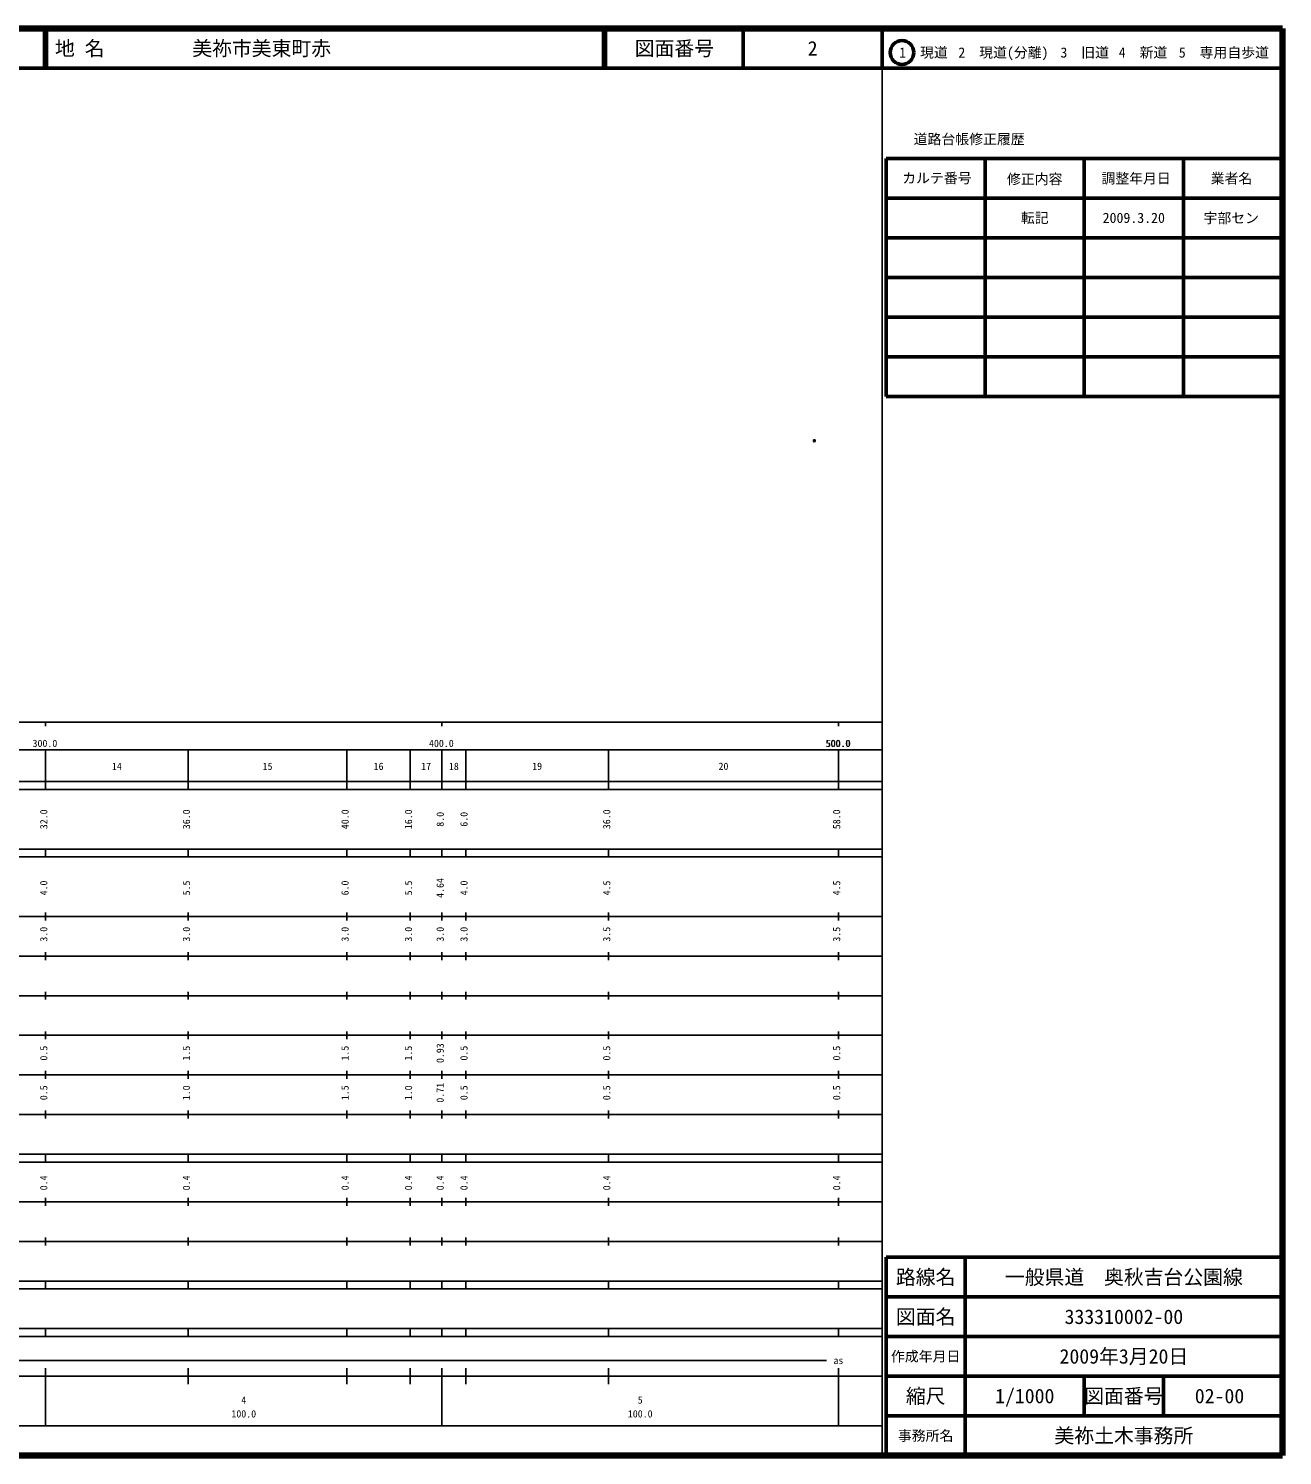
# Model space of a CAD drawing. Units: millimetres on the paper. Extents: x 40 to 680, y 20 to 380.
# Drawn here: x 363.7 to 680, y 20 to 380 of the extents above; entities that cross this region are included whole.
import ezdxf
from ezdxf.enums import TextEntityAlignment as Align

# ---------------------------------------------------------------- set-up
doc = ezdxf.new("R2010")
doc.units = ezdxf.units.MM
doc.header["$PDMODE"] = 32
doc.header["$PDSIZE"] = 0.5
doc.layers.add('M-OTRS', color=6, linetype='Continuous')
doc.layers.add('M-TTL-TXT', color=7, linetype='Continuous')
for name, color, linetype, lineweight in [('M-TTL', 2, 'Continuous', 140), ('M-TTL-BAND', 7, 'Continuous', 25), ('M-TTL-FRAM', 2, 'Continuous', 50), ('M-TTL-LINE', 7, 'Continuous', 50)]:
    doc.layers.add(name, color=color, linetype=linetype, lineweight=lineweight)
doc.styles.add('ＭＳ ゴシック', font='')
doc.styles.get('ＭＳ ゴシック').set_extended_font_data('MS Gothic')

msp = doc.modelspace()

# ---------------------------------------------------------------- linework, layer by layer
at = {"layer": 'M-OTRS'}
msp.add_point((561.918, 276.017), dxfattribs=at)
at = {"layer": 'M-TTL'}
for p, q in [((680, 380), (40, 380)), ((680, 20), (680, 380)), ((40, 20), (680, 20))]:
    msp.add_line(p, q, dxfattribs=at)
at = {"layer": 'M-TTL-BAND'}
for p, q in [((579, 20), (579, 370)), ((40, 205), (579, 205)), ((368, 205), (368, 204)), ((468, 205), (468, 204)), ((568, 205), (568, 204)), ((68, 198), (579, 198)), ((368, 188), (368, 198)), ((404, 188), (404, 198)), ((444, 188), (444, 198)), ((460, 188), (460, 198)), ((468, 188), (468, 198)), ((474, 188), (474, 198)), ((510, 188), (510, 198)), ((568, 188), (568, 198)), ((40, 190), (579, 190)), ((40, 188), (579, 188)), ((40, 173), (579, 173)), ((368, 171), (368, 173)), ((404, 171), (404, 173)), ((444, 171), (444, 173)), ((460, 171), (460, 173)), ((468, 171), (468, 173)), ((474, 171), (474, 173)), ((510, 171), (510, 173)), ((568, 171), (568, 173)), ((40, 171), (579, 171)), ((40, 156), (579, 156)), ((368, 155), (368, 157)), ((404, 155), (404, 157)), ((444, 155), (444, 157)), ((460, 155), (460, 157)), ((468, 155), (468, 157)), ((474, 155), (474, 157)), ((510, 155), (510, 157)), ((568, 155), (568, 157)), ((46, 146), (579, 146)), ((368, 145), (368, 147)), ((404, 145), (404, 147)), ((444, 145), (444, 147)), ((460, 145), (460, 147)), ((468, 145), (468, 147)), ((474, 145), (474, 147)), ((510, 145), (510, 147)), ((568, 145), (568, 147)), ((368, 135), (368, 137)), ((404, 135), (404, 137)), ((444, 135), (444, 137)), ((460, 135), (460, 137)), ((468, 135), (468, 137)), ((474, 135), (474, 137)), ((510, 135), (510, 137)), ((568, 135), (568, 137)), ((52, 136), (579, 136)), ((46, 126), (579, 126)), ((368, 125), (368, 127)), ((404, 125), (404, 127)), ((444, 125), (444, 127)), ((460, 125), (460, 127)), ((468, 125), (468, 127)), ((474, 125), (474, 127)), ((510, 125), (510, 127)), ((568, 125), (568, 127)), ((52, 116), (579, 116)), ((368, 115), (368, 117)), ((404, 115), (404, 117)), ((444, 115), (444, 117)), ((460, 115), (460, 117)), ((468, 115), (468, 117)), ((474, 115), (474, 117)), ((510, 115), (510, 117)), ((568, 115), (568, 117)), ((46, 106), (579, 106)), ((368, 105), (368, 107)), ((404, 105), (404, 107)), ((444, 105), (444, 107)), ((460, 105), (460, 107)), ((468, 105), (468, 107)), ((474, 105), (474, 107)), ((510, 105), (510, 107)), ((568, 105), (568, 107)), ((40, 96), (579, 96)), ((40, 94), (579, 94)), ((368, 94), (368, 96)), ((404, 94), (404, 96)), ((444, 94), (444, 96)), ((460, 94), (460, 96)), ((468, 94), (468, 96)), ((474, 94), (474, 96)), ((510, 94), (510, 96)), ((568, 94), (568, 96)), ((49, 84), (579, 84)), ((368, 83), (368, 85)), ((404, 83), (404, 85)), ((444, 83), (444, 85)), ((460, 83), (460, 85)), ((468, 83), (468, 85)), ((474, 83), (474, 85)), ((510, 83), (510, 85)), ((568, 83), (568, 85)), ((40, 74), (579, 74)), ((368, 73), (368, 75)), ((404, 73), (404, 75)), ((444, 73), (444, 75)), ((460, 73), (460, 75)), ((468, 73), (468, 75)), ((474, 73), (474, 75)), ((510, 73), (510, 75)), ((568, 73), (568, 75)), ((40, 64), (579, 64)), ((40, 62), (579, 62)), ((368, 62), (368, 64)), ((404, 62), (404, 64)), ((444, 62), (444, 64)), ((460, 62), (460, 64)), ((468, 62), (468, 64)), ((474, 62), (474, 64)), ((510, 62), (510, 64)), ((568, 62), (568, 64)), ((40, 52), (579, 52)), ((368, 50), (368, 52)), ((404, 50), (404, 52)), ((444, 50), (444, 52)), ((460, 50), (460, 52)), ((468, 50), (468, 52)), ((474, 50), (474, 52)), ((510, 50), (510, 52)), ((568, 50), (568, 52)), ((40, 50), (579, 50)), ((71, 44), (565, 44)), ((40, 40), (579, 40)), ((368, 27.5), (368, 42)), ((404, 38), (404, 42)), ((444, 38), (444, 42)), ((460, 38), (460, 42)), ((468, 27.5), (468, 42)), ((474, 38), (474, 42)), ((510, 38), (510, 42)), ((568, 27.5), (568, 42)), ((68, 27.5), (579, 27.5))]:
    msp.add_line(p, q, dxfattribs=at)
at = {"layer": 'M-TTL-FRAM'}
for p, q in [((580, 347.197), (580, 287.197)), ((580, 347.197), (680, 347.197)), ((580, 287.197), (680, 287.197)), ((680, 70), (580, 70)), ((580, 70), (580, 20))]:
    msp.add_line(p, q, dxfattribs=at)
at = {"layer": 'M-TTL-LINE'}
for p, q in [((367.75, 380), (367.75, 370)), ((368.25, 380), (368.25, 370)), ((508.747, 380), (508.747, 370)), ((509.247, 380), (509.247, 370)), ((543.997, 380), (543.997, 370)), ((579, 380), (579, 370)), ((40, 370), (680, 370)), ((605, 347.197), (605, 287.197)), ((630, 347.197), (630, 287.197)), ((655, 347.197), (655, 287.197)), ((580, 337.197), (680, 337.197)), ((580, 327.197), (680, 327.197)), ((580, 317.197), (680, 317.197)), ((580, 307.197), (680, 307.197)), ((580, 297.197), (680, 297.197)), ((600, 70), (600, 20)), ((680, 60), (580, 60)), ((680, 50), (580, 50)), ((680, 40), (580, 40)), ((630, 40), (630, 30)), ((650, 40), (650, 30)), ((680, 30), (580, 30))]:
    msp.add_line(p, q, dxfattribs=at)
msp.add_circle((584.031, 373.958), 3, dxfattribs=at)

# ---------------------------------------------------------------- texts
at = {"layer": 'M-TTL-BAND', "style": 'ＭＳ ゴシック'}
for s, p in [('300.0', (367.844, 198.195)), ('400.0', (467.844, 198.195)), ('500.0', (567.844, 198.195)), ('500.0', (568, 198.195)), ('14', (386, 192.405)), ('15', (424, 192.405)), ('16', (452, 192.405)), ('17', (464, 192.405)), ('18', (471, 192.405)), ('19', (492, 192.405)), ('20', (539, 192.405)), ('as', (568, 42.5)), ('4', (418, 32.523)), ('5', (518, 32.523)), ('100.0', (418, 29.033)), ('100.0', (518, 29.033))]:
    msp.add_text(s, height=1.833, dxfattribs=at).set_placement(p, align=Align.BOTTOM_CENTER)
for s, p in [('32.0', (369, 180.5)), ('36.0', (405, 180.5)), ('40.0', (445, 180.5)), ('16.0', (461, 180.5)), ('8.0', (469, 180.5)), ('6.0', (475, 180.5)), ('36.0', (511, 180.5)), ('58.0', (569, 180.5)), ('4.0', (369, 163.174)), ('5.5', (405, 163.174)), ('6.0', (445, 163.174)), ('5.5', (461, 163.174)), ('4.64', (469, 163.174)), ('4.0', (475, 163.174)), ('4.5', (511, 163.174)), ('4.5', (569, 163.174)), ('3.0', (369, 151.5)), ('3.0', (405, 151.5)), ('3.0', (445, 151.5)), ('3.0', (461, 151.5)), ('3.0', (469, 151.5)), ('3.0', (475, 151.5)), ('3.5', (511, 151.5)), ('3.5', (569, 151.5)), ('0.5', (369, 121.5)), ('1.5', (405, 121.5)), ('1.5', (445, 121.5)), ('1.5', (461, 121.5)), ('0.93', (469, 121.5)), ('0.5', (475, 121.5)), ('0.5', (511, 121.5)), ('0.5', (569, 121.5)), ('0.5', (369, 111.5)), ('1.0', (405, 111.5)), ('1.5', (445, 111.5)), ('1.0', (461, 111.5)), ('0.71', (469, 111.5)), ('0.5', (475, 111.5)), ('0.5', (511, 111.5)), ('0.5', (569, 111.5)), ('0.4', (369, 88.764)), ('0.4', (405, 88.764)), ('0.4', (445, 88.764)), ('0.4', (461, 88.764)), ('0.4', (469, 88.764)), ('0.4', (475, 88.764)), ('0.4', (511, 88.764)), ('0.4', (569, 88.764))]:
    msp.add_text(s, height=1.833, rotation=90, dxfattribs=at).set_placement(p, align=Align.BOTTOM_CENTER)
at = {"layer": 'M-TTL-TXT', "style": 'ＭＳ ゴシック'}
for s, p in [('地 名', (370.38, 375)), ('美祢市美東町赤', (405.024, 375))]:
    msp.add_text(s, height=3.666, dxfattribs=at).set_placement(p, align=Align.MIDDLE_LEFT)
for s, height, p in [('図面番号', 3.666, (526.622, 375)), ('2', 3.666, (561.497, 375)), ('1\u3000現道', 2.566, (589.448, 373.958)), ('2\u3000現道(分離)', 2.566, (609.619, 373.958)), ('3\u3000旧道', 2.566, (630.121, 373.958)), ('4\u3000新道', 2.566, (644.824, 373.958)), ('5\u3000専用自歩道', 2.566, (665.228, 373.958)), ('道路台帳修正履歴', 2.566, (600.968, 352.113)), ('カルテ番号', 2.566, (592.839, 342.277)), ('修正内容', 2.566, (617.509, 342.023)), ('調整年月日', 2.566, (643.089, 342.197)), ('業者名', 2.566, (667.134, 342.197)), ('転記', 2.566, (617.5, 332.245)), ('2009.3.20', 2.566, (642.5, 332.245)), ('宇部セン', 2.566, (667.077, 332.189)), ('路線名', 3.666, (590, 65)), ('路線名', 3.666, (590, 65)), ('一般県道\u3000奥秋吉台公園線', 3.666, (640, 65)), ('図面名', 3.666, (590, 55)), ('図面名', 3.666, (590, 55)), ('333310002-00', 3.666, (640, 55)), ('2009年3月20日', 3.666, (640, 45)), ('作成年月日', 2.566, (590, 45)), ('作成年月日', 2.566, (590, 45)), ('縮尺', 3.666, (590, 35)), ('縮尺', 3.666, (590, 35)), ('1/1000', 3.666, (615, 35)), ('図面番号', 3.666, (640, 35)), ('図面番号', 3.666, (640, 35)), ('02-00', 3.666, (664.125, 35)), ('事務所名', 2.566, (590, 25)), ('事務所名', 2.566, (590, 25)), ('美祢土木事務所', 3.666, (640, 25))]:
    msp.add_text(s, height=height, dxfattribs=at).set_placement(p, align=Align.MIDDLE_CENTER)

doc.saveas('drawing.dxf')
